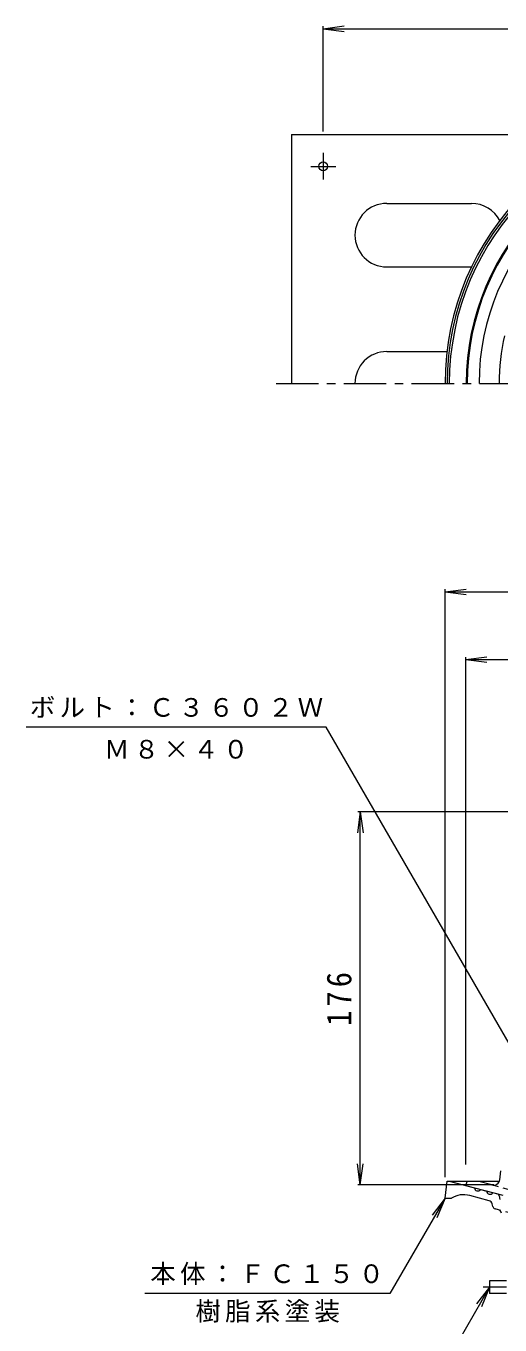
# Model space of a CAD drawing. Units: millimetres, scale not verified. Extents: x -355 to 305, y -464 to 503.
# Drawn here: x -355 to -131, y -125 to 489 of the extents above; entities that cross this region are included whole.
import ezdxf

# ---------------------------------------------------------------- set-up
doc = ezdxf.new("R2010")
doc.units = ezdxf.units.MM
doc.header["$LTSCALE"] = 4
doc.linetypes.add('CHAIN1', pattern=[8, 5, -1, 1, -1])
doc.linetypes.add('DASHED1', pattern=[1.8, 1.2, -0.6])
for name, color, linetype, lineweight in [('0-0_通り芯', 3, 'Continuous', 9), ('0-1_躯体', 2, 'Continuous', 9), ('0-4_その他', 7, 'Continuous', 9), ('0-5_寸法', 7, 'Continuous', 9), ('0-A', 2, 'Continuous', 9)]:
    doc.layers.add(name, color=color, linetype=linetype, lineweight=lineweight)
doc.styles.add('ＭＳ ゴシック', font='')
doc.styles.get('ＭＳ ゴシック').set_extended_font_data('MS Gothic')

msp = doc.modelspace()

# ---------------------------------------------------------------- linework, layer by layer
at = {"layer": '0-0_通り芯', "linetype": 'CHAIN1'}
for p, q in [((-236.84, 320.104), (174.718, 320.104)), ((-128.097, -106.801), (-139.097, -106.801))]:
    msp.add_line(p, q, dxfattribs=at)
at = {"layer": '0-0_通り芯'}
for p, q in [((-157.097, -64.801), (-156.097, -56.801)), ((-156.097, -56.801), (-131.372, -56.801)), ((-155.097, -56.801), (-143.242, -59.978)), ((-140.344, -60.754), (-137.446, -61.531)), ((-157.097, -64.801), (-154.097, -64.801)), ((-136.268, -65.988), (-145.455, -63.526)), ((-132.247, -62.924), (-134.548, -62.307)), ((-131.527, -63.689), (-131.164, -65.462)), ((-134.587, -68.685), (-134.826, -67.518)), ((-131.857, -70.275), (-133.506, -69.834)), ((-136.097, -103.801), (-136.097, -109.801)), ((-128.097, -103.801), (-136.097, -103.801)), ((-128.097, -109.801), (-136.097, -109.801))]:
    msp.add_line(p, q, dxfattribs=at)
at = {"layer": '0-0_通り芯', "linetype": 'DASHED1'}
msp.add_line((-123.759, -72.445), (-131.857, -70.275), dxfattribs=at)
at = {"layer": '0-0_通り芯'}
for centre, radius, start, end in [((-29.597, 320.104), 127.5, 0, 180), ((-29.597, 320.104), 126.5, 0, 180), ((-29.597, 320.104), 125.5, 0, 180), ((-141.631, -59.762), 1.625, 187.61929, 322.3797), ((-148.302, -74.151), 11, 74.99997, 121.79021), ((-135.835, -61.315), 1.625, 187.62059, 322.37891), ((-136.785, -67.919), 2, 11.56621, 75.0005), ((-132.506, -63.89), 1, 11.56642, 75.00078), ((-133.118, -68.385), 1.5, 191.56628, 255.00128), ((-132.375, -72.207), 2, 8.77884, 75.00076)]:
    msp.add_arc(centre, radius, start, end, dxfattribs=at)
at = {"layer": '0-1_躯体'}
for p, q in [((-131.272, -56.054), (-130.722, -51.911)), ((-147.222, -58.911), (-146.722, -56.911)), ((-129.722, -63.6), (-147.222, -58.911)), ((-141.163, -56.911), (-146.722, -56.911)), ((-135.023, -58.557), (-141.163, -56.911))]:
    msp.add_line(p, q, dxfattribs=at)
at = {"layer": '0-1_躯体', "linetype": 'DASHED1'}
msp.add_line((-124.979, -61.248), (-135.023, -58.557), dxfattribs=at)
at = {"layer": '0-1_躯体'}
for centre, radius, start, end in [((-29.597, 320.104), 117.5, 0, 180), ((-29.597, 320.104), 117, 0, 180), ((-29.597, 320.104), 111.441, 0, 180), ((-29.597, 320.104), 102, 167.24748, 180), ((-134.246, -55.659), 3, 254.99991, 352.43501)]:
    msp.add_arc(centre, radius, start, end, dxfattribs=at)
at = {"layer": '0-4_その他'}
for p, q in [((-214.597, 487.604), (-204.683, 488.909)), ((-214.597, 439.011), (-214.597, 488.804)), ((-214.597, 487.604), (155.403, 487.604)), ((-214.597, 487.604), (-204.683, 486.298)), ((-157.097, 221.631), (-147.183, 222.936)), ((-157.097, -54.801), (-157.097, 222.831)), ((-157.097, 221.631), (97.903, 221.631)), ((-157.097, 221.631), (-147.183, 220.326)), ((-147.222, 189.631), (-137.308, 190.936)), ((-147.222, -48.911), (-147.222, 190.831)), ((-147.222, 189.631), (87.778, 189.631)), ((-147.222, 189.631), (-137.308, 188.326)), ((-197.097, 117.631), (-198.403, 107.716)), ((-54.597, 117.631), (-198.297, 117.631)), ((-197.097, -58.411), (-197.097, 117.631)), ((-197.097, 117.631), (-195.792, 107.716)), ((-197.097, -58.411), (-198.403, -48.497)), ((-197.097, -58.411), (-195.792, -48.497)), ((-134.097, -58.411), (-198.297, -58.411))]:
    msp.add_line(p, q, dxfattribs=at)
at = {"layer": '0-5_寸法'}
for p, q in [((-213.157, 157.631), (-354.813, 157.631)), ((-100.921, -36.768), (-213.157, 157.631)), ((-157.097, -64.801), (-183.078, -109.801)), ((-157.097, -64.801), (-163.185, -72.735)), ((-157.097, -64.801), (-160.924, -74.04)), ((-183.078, -109.801), (-298.707, -109.801)), ((-136.097, -106.801), (-168.641, -163.169)), ((-136.097, -106.801), (-142.185, -114.735)), ((-136.097, -106.801), (-139.924, -116.04))]:
    msp.add_line(p, q, dxfattribs=at)
at = {"layer": '0-A'}
for p, q in [((-229.597, 437.604), (-229.597, 320.104)), ((-229.597, 437.604), (-79.095, 437.604)), ((-214.597, 429.011), (-214.597, 416.456)), ((-220.412, 422.604), (-208.662, 422.604)), ((-184.597, 405.104), (-144.597, 405.104)), ((-184.597, 375.104), (-144.624, 375.104)), ((-184.597, 335.104), (-156.212, 335.104))]:
    msp.add_line(p, q, dxfattribs=at)
msp.add_circle((-214.597, 422.604), 2.1, dxfattribs=at)
for centre, start, end in [((-184.597, 390.104), 90, 270), ((-144.597, 390.104), 27.44629, 90), ((-184.597, 320.104), 90, 180.00018)]:
    msp.add_arc(centre, 15, start, end, dxfattribs=at)

# ---------------------------------------------------------------- texts
at = {"layer": '0-4_その他', "color": 2, "insert": (-201.097, 16.61), "char_height": 11.73, "attachment_point": 7, "rotation": 90, "style": 'ＭＳ ゴシック'}
msp.add_mtext('\\T1.27;\\W0.9;176', dxfattribs=at)
at = {"layer": '0-5_寸法', "char_height": 8.798, "attachment_point": 7, "style": 'ＭＳ ゴシック'}
for s, insert in [('\\T1.17;ボルト：Ｃ３６０２Ｗ', (-352.985, 162.111)), ('\\T1.17;Ｍ８×４０', (-317.985, 142.722)), ('\\T1.17;本体：ＦＣ１５０', (-296.156, -105.834)), ('\\T1.17;樹脂系塗装', (-274.892, -123.578))]:
    msp.add_mtext(s, dxfattribs=dict(at, insert=insert))

doc.saveas('drawing.dxf')
